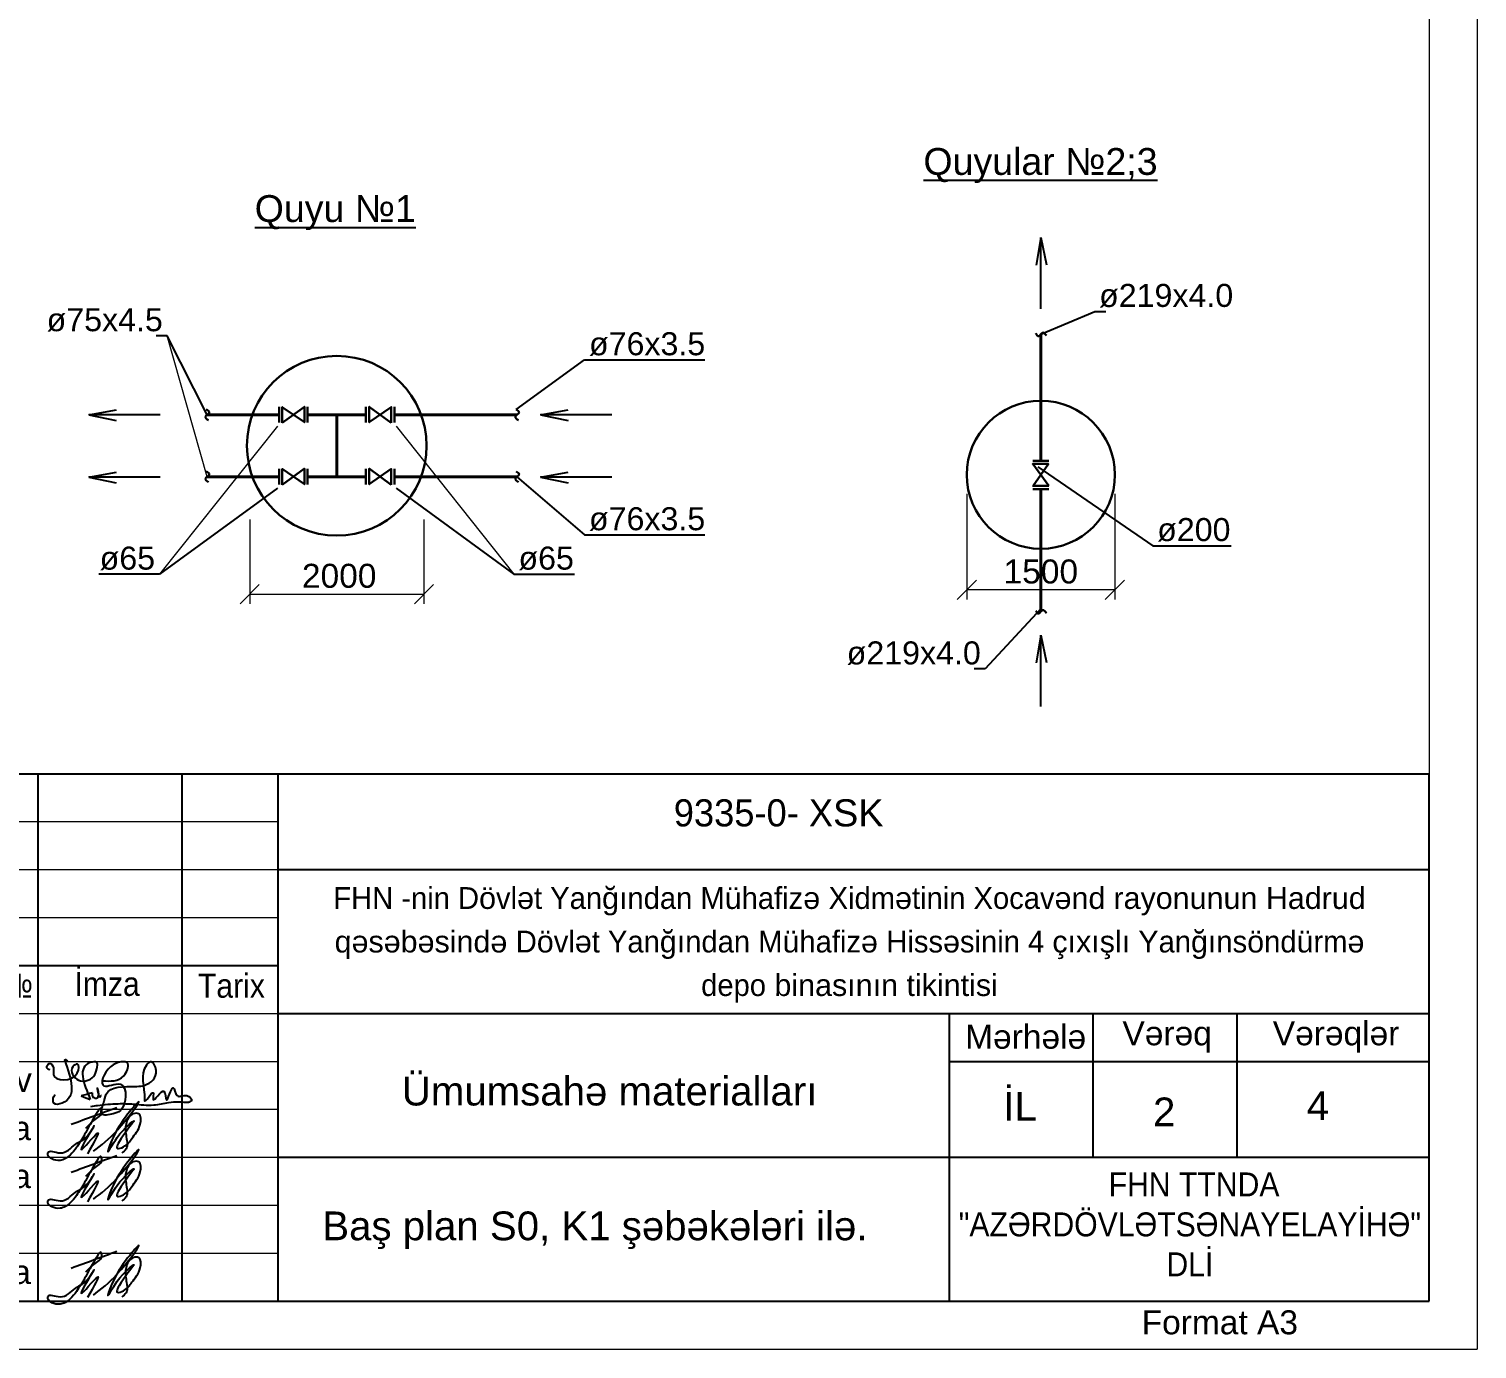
# Model space of a CAD drawing. Header units: feet. Extents: x 3381 to 684025, y 675186 to 4375940.
# Drawn here: x 682292.5 to 682443.4, y 4375562.7 to 4375700.4 of the extents above; entities that cross this region are included whole.
import ezdxf
from ezdxf import colors
from ezdxf.entities.mleader import LeaderData, LeaderLine
from ezdxf.math import Vec2, Vec3

# ---------------------------------------------------------------- set-up
doc = ezdxf.new("R2010")
doc.units = ezdxf.units.FT
doc.header["$MEASUREMENT"] = 0
doc.header["$PDMODE"] = 34
doc.header["$PDSIZE"] = 0.01
doc.linetypes.add('DUZ', pattern=[0])
doc.layers.get('0').update_dxf_attribs({"linetype": 'CONTINUOUS'})
doc.layers.get('Defpoints').update_dxf_attribs({"linetype": 'CONTINUOUS'})
for name, color, linetype, lineweight in [('-S0', 5, 'CONTINUOUS', 60), ('0_Ном._пера__21_Ном._пера__7', 7, 'CONTINUOUS', 60), ('Künc ştampının yazısı', 7, 'CONTINUOUS', 13), ('rabit xt', 7, 'CONTINUOUS', 13), ('Su S1', 5, 'CONTINUOUS', 60), ('перегородка_Ном._пера__1_Ном._пера__7', 7, 'CONTINUOUS', 60)]:
    doc.layers.add(name, color=color, linetype=linetype, lineweight=lineweight)
doc.styles.add('Arial', font='arial.ttf')
doc.styles.add('Arial-300', font='arial.ttf', dxfattribs={"height": 300})
doc.styles.add('ARİAL', font='arial.ttf')
doc.styles.get("Standard").update_dxf_attribs({"font": 'arial.ttf', "height": 2})
doc.styles.add('Times New  Roman', font='times.ttf')
doc.styles.add('Times New Roman', font='times.ttf', dxfattribs={"height": 300})
doc.styles.add('СГЕНЕРИР_СТИЛЬ_1', font='a3ar(la).ttf')
doc.dimstyles.new('2', dxfattribs={"dimtxt": 2.5, "dimasz": 2, "dimexe": 1, "dimexo": 10, "dimtad": 1, "dimlfac": 100, "dimdsep": 46, "dimtxsty": 'Standard', "dimblk": 'OBLIQUE', "dimcen": 2, "dimclrd": 256, "dimclre": 256, "dimaunit": 1, "dimadec": 0, "dimazin": 0, "dimtfac": 1, "dimtmove": 0, "dimatfit": 3, "dimldrblk": 'OBLIQUE', "dimfxl": 1.25, "dimlwd": 0, "dimlwe": 0, "dimarcsym": 0})

# ---------------------------------------------------------------- blocks, each defined once
blk = doc.blocks.new('_None')
blk = doc.blocks.new('_Oblique')
at = {"color": 0, "linetype": 'ByBlock', "lineweight": -2}
blk.add_line((-0.5, -0.5), (0.5, 0.5), dxfattribs=at)
blk = doc.blocks.new('*D85')
at = {"lineweight": 0, "ltscale": 0.4, "transparency": 16777216}
for p, q in [((682315.48, 4375649.23), (682315.48, 4375640.45)), ((682333.64, 4375649.24), (682333.65, 4375640.45)), ((682315.48, 4375641.45), (682333.65, 4375641.45))]:
    blk.add_line(p, q, dxfattribs=at)
at = {"layer": 'Defpoints', "color": 0, "lineweight": 18, "ltscale": 0.4, "transparency": 16777216}
for p in [(682315.47, 4375659.23), (682333.64, 4375659.24), (682333.65, 4375641.45)]:
    blk.add_point(p, dxfattribs=at)
at = {"lineweight": 0, "ltscale": 0.4, "transparency": 16777216, "xscale": 2, "yscale": 2, "zscale": 2}
for p, rotation in [((682315.48, 4375641.45), 180.0218312458478), ((682333.65, 4375641.45), 0.021831245847831)]:
    blk.add_blockref('_Oblique', p, dxfattribs=dict(at, rotation=rotation))
at = {"color": 0, "lineweight": 25, "ltscale": 0.4, "transparency": 16777216, "insert": (682324.81, 4375643.35), "char_height": 2.5, "attachment_point": 5, "rotation": 0.0218, "style": 'ARİAL'}
blk.add_mtext('{\\fArial|b0|i0|c238|p34;20}00', dxfattribs=at)
blk = doc.blocks.new('*D86')
at = {"lineweight": 0, "ltscale": 0.4, "transparency": 16777216}
for p, q in [((682390.23, 4375651.9), (682390.23, 4375640.9)), ((682405.67, 4375651.9), (682405.67, 4375640.9)), ((682405.67, 4375641.9), (682390.23, 4375641.9))]:
    blk.add_line(p, q, dxfattribs=at)
at = {"layer": 'Defpoints', "color": 0, "lineweight": 18, "ltscale": 0.4, "transparency": 16777216}
for p in [(682390.23, 4375661.9), (682405.67, 4375661.9), (682390.23, 4375641.9)]:
    blk.add_point(p, dxfattribs=at)
at = {"lineweight": 0, "ltscale": 0.4, "transparency": 16777216, "xscale": 2, "yscale": 2, "zscale": 2, "rotation": 180}
blk.add_blockref('_Oblique', (682390.23, 4375641.9), dxfattribs=at)
at = {"lineweight": 0, "ltscale": 0.4, "transparency": 16777216, "xscale": 2, "yscale": 2, "zscale": 2}
blk.add_blockref('_Oblique', (682405.67, 4375641.9), dxfattribs=at)
at = {"color": 0, "lineweight": 25, "ltscale": 0.4, "transparency": 16777216, "insert": (682397.95, 4375643.8), "char_height": 2.5, "attachment_point": 5, "style": 'ARİAL'}
blk.add_mtext('1500', dxfattribs=at)
blk = doc.blocks.new('F. G.')
for points, knots in [([(678117, 149875), (678101, 149881), (678068, 149894), (678110, 149968), (678168, 149890), (678111, 149758), (678415, 149738), (678425, 149962), (678305, 149885), (678405, 149720), (678572, 149778), (678603, 149871), (678622, 149968), (678384, 149933), (678466, 149735), (678536, 149566)], [0, 0, 0, 0, 42.223389, 90.051656, 154.549451, 226.6152, 476.644161, 571.28472, 627.013932, 778.672239, 938.454199, 1025.570794, 1091.558705, 1160.21584, 1544.16015, 1544.16015, 1544.16015, 1544.16015]), ([(678270, 149972), (678336, 149780), (678414, 149552), (678142, 149501), (678145, 149587), (678167, 149609), (678173, 149615)], [0, 0, 0, 0, 446.334972, 532.702513, 603.278674, 627.196902, 627.196902, 627.196902, 627.196902]), ([(678270, 149972), (678269, 149975), (678267, 149986), (678290, 149979), (678294, 149969), (678296, 149964)], [0, 0, 0, 0, 8.821018, 27.345406, 42.243095, 42.243095, 42.243095, 42.243095]), ([(678664, 149761), (678746, 149756), (678876, 149747), (678975, 149989), (678703, 149943), (678605, 149631), (678938, 149818), (678911, 149456), (678769, 149412), (678615, 149384), (678680, 149525), (678701, 149705), (678882, 149703), (679021, 149702)], [0, 0, 0, 0, 227.188385, 358.071473, 539.665587, 751.927894, 924.503113, 1199.403857, 1282.39891, 1403.270956, 1513.824778, 1614.597802, 1944.904586, 1944.904586, 1944.904586, 1944.904586]), ([(679021, 149702), (679048, 149704), (679140, 149711), (679266, 149820), (679179, 149989), (679034, 149833), (679110, 149701), (679096, 149506), (679219, 149719), (679163, 149474), (679324, 149754), (679319, 149457), (679400, 149778), (679430, 149558), (679529, 149636), (679613, 149557), (679572, 149540), (679556, 149533)], [0, 0, 0, 0, 82.934409, 278.458212, 386.336719, 441.130098, 797.922894, 815.295031, 939.358029, 1010.425899, 1153.318323, 1248.777542, 1391.619055, 1482.772305, 1582.360738, 1652.010665, 1693.923868, 1693.923868, 1693.923868, 1693.923868]), ([(678557, 149636), (678555, 149623), (678549, 149595), (678590, 149573), (678644, 149600), (678594, 149740), (678613, 149627), (678634, 149589), (678649, 149601), (678648, 149609), (678647, 149612)], [0, 0, 0, 0, 37.910096, 78.738154, 107.34926, 199.254906, 281.250122, 295.344415, 310.564895, 319.310936, 319.310936, 319.310936, 319.310936]), ([(679563, 149533), (679492, 149537), (679369, 149543), (679180, 149491), (679004, 149517), (678808, 149521), (678658, 149508), (678563, 149493), (678539, 149489)], [0, 0, 0, 0, 211.533539, 367.015626, 577.795063, 738.782103, 953.656981, 1027.737747, 1027.737747, 1027.737747, 1027.737747])]:
    blk.add_open_spline(points, degree=3, knots=knots)
for points in [[(678557, 149636), (678518, 149625), (678479, 149613), (678440, 149602)], [(678440, 149602), (678472, 149590), (678504, 149578), (678535, 149566)]]:
    blk.add_open_spline(points, degree=3)
blk = doc.blocks.new('QT')
for points, knots in [([(-585737, 108509), (-585715, 108533), (-585678, 108574), (-585613, 108617), (-585563, 108657), (-585582, 108732), (-585630, 108659), (-585675, 108585), (-585747, 108445), (-585823, 108321), (-585900, 108220), (-585995, 108161), (-586085, 108179), (-586136, 108215), (-586136, 108292), (-585964, 108206), (-585868, 108348), (-585735, 108386), (-585571, 108666), (-585926, 108093), (-585520, 108593), (-585655, 108359), (-585723, 108241)], [0, 0, 0, 0, 95.105414, 165.226399, 237.940081, 275.386653, 317.829734, 413.155248, 594.756942, 755.78629, 857.135005, 977.628911, 1063.634804, 1123.390002, 1143.497316, 1270.295177, 1449.220916, 1585.489424, 1732.301661, 2011.136996, 2249.585855, 2488.440566, 2488.440566, 2488.440566, 2488.440566]), ([(-585659, 108268), (-585580, 108329), (-585415, 108456), (-585042, 108959), (-585416, 108550), (-585541, 108187), (-585407, 108452), (-585153, 108667), (-585344, 108455), (-585445, 108276), (-585314, 108319), (-585252, 108416), (-585166, 108511), (-585157, 108669), (-585278, 108662), (-585330, 108554), (-585324, 108430), (-585290, 108306), (-585347, 108261), (-585364, 108247)], [0, 0, 0, 0, 338.07146, 701.928548, 1160.253845, 1316.39979, 1493.912841, 1738.545853, 1967.361308, 2076.382892, 2141.637406, 2265.742403, 2439.595438, 2546.512588, 2605.883314, 2735.471139, 2851.575865, 2995.445732, 3058.832965, 3058.832965, 3058.832965, 3058.832965])]:
    blk.add_open_spline(points, degree=3, knots=knots)
blk.add_open_spline([(-585890, 108550), (-585731, 108608), (-585573, 108667), (-585414, 108725)], degree=3)
blk = doc.blocks.new('9183-5')
at = {"lineweight": 25}
for p, q in [((-726777, 26837), (-708277, 26837)), ((-722777, 21338), (-722777, 26838)), ((-721277, 26838), (-721277, 21338)), ((-720277, 26838), (-720277, 21338)), ((-726777, 24837), (-720277, 24837)), ((-713277, 21337), (-713277, 24337)), ((-726777, 21337), (-708277, 21337))]:
    blk.add_line(p, q, dxfattribs=at)
at = {"color": 0, "lineweight": 25}
for p, q in [((-708277, 21337), (-708277, 26837)), ((-720277, 25837), (-708277, 25837)), ((-720277, 24337), (-708277, 24337)), ((-711777, 22837), (-711777, 24337)), ((-710277, 22837), (-710277, 24337)), ((-713277, 23837), (-708277, 23837)), ((-720277, 22837), (-708277, 22837))]:
    blk.add_line(p, q, dxfattribs=at)
at = {"lineweight": 15}
for p, q in [((-726777, 26337), (-720277, 26337)), ((-726777, 25837), (-720277, 25837)), ((-726777, 25337), (-720277, 25337)), ((-726777, 24337), (-720277, 24337)), ((-726777, 23837), (-720277, 23837)), ((-726777, 23337), (-720277, 23337)), ((-726777, 22837), (-720277, 22837)), ((-726777, 22337), (-720277, 22337)), ((-726777, 21837), (-720277, 21837))]:
    blk.add_line(p, q, dxfattribs=at)
at = {"color": 2}
blk.add_blockref('F. G.', (-1400768, -126126), dxfattribs=at)
at = {"color": 3}
for p in [(-136540, -85368), (-136540, -85868), (-136540, -86868)]:
    blk.add_blockref('QT', p, dxfattribs=at)
at = {"insert": (-716819, 23525), "char_height": 300, "width": 5135.22, "attachment_point": 5, "style": 'Arial'}
blk.add_mtext('{\\fArial|b0|i0|c238|p34;Ümumsahə materialları}', dxfattribs=at)
at = {"ltscale": 2, "insert": (-710516, 21114), "char_height": 300, "width": 7041.35, "attachment_point": 5, "style": 'Arial-300'}
blk.add_mtext(' {\\fArial|b0|i0|c238|p34;\\H0.83333x;Format A3}', dxfattribs=at)
at = {"layer": '0_Ном._пера__21_Ном._пера__7', "linetype": 'Continuous', "lineweight": 25, "insert": (-714318, 25052), "char_height": 227.25, "width": 11211.1, "attachment_point": 5, "line_spacing_factor": 1.19865, "style": 'СГЕНЕРИР_СТИЛЬ_1'}
blk.add_mtext('FHN -nin D{\\fArial|b0|i0|c204|p34;ö}vl{\\fArial|b0|i0|c204|p34;ə}t Yan{\\fArial|b0|i0|c0|p34;ğı}ndan M{\\fArial|b0|i0|c204|p34;ü}hafiz{\\fArial|b0|i0|c204|p34;ə }Xidm{\\fArial|b0|i0|c204|p34;ə}tinin Xocav{\\fArial|b0|i0|c238|p38;ənd} {\\fArial|b0|i0|c238|p38;rayonunun Hadrud qəsəbəsində }D{\\fArial|b0|i0|c204|p38;ö}vl{\\fArial|b0|i0|c204|p38;ə}t Yan{\\fArial|b0|i0|c0|p38;ğı}ndan M{\\fArial|b0|i0|c204|p38;ü}hafiz{\\fArial|b0|i0|c204|p38;ə }Hiss{\\fArial|b0|i0|c204|p38;ə}sinin 4 {\\fArial|b0|i0|c238|p38;çıxışlı} {\\fArial|b0|i0|c238|p38;Y}an{\\fArial|b0|i0|c0|p38;ğı}ns{\\fArial|b0|i0|c204|p38;ö}nd{\\fArial|b0|i0|c204|p38;ü}rm{\\fArial|b0|i0|c204|p38;ə }depo{\\fArial|b0|i0|c238|p38; binasının tikintisi}', dxfattribs=at)
at = {"layer": 'Künc ştampının yazısı', "color": 7, "char_height": 250, "attachment_point": 5, "style": 'Times New  Roman'}
for s, width, insert in [('\\pxt0.44093;{\\fArial|b0|i0|c0|p34;\\W0.9;İmza}', 250, (-722057, 24643)), ('{\\fArial|b0|i0|c0|p34;\\W0.9;Tarix }', 1800, (-720761, 24624)), ('{\\fArial|b0|i0|c238|p34;\\W0.8;Sən.\\fArial|b0|i0|c204|p34;№}', 1800, (-723269, 24624))]:
    blk.add_mtext_dynamic_manual_height_columns(s, width=width, gutter_width=1, heights=[0], dxfattribs=dict(at, insert=insert))
at = {"layer": 'Künc ştampının yazısı', "color": 7, "lineweight": 25, "attachment_point": 5}
for s, insert, char_height, style in [('{\\fArial|b0|i0|c238|p34;Mərhələ}', (-712482, 24092), 250, 'Times New  Roman'), ('{\\fArial|b0|i0|c238|p34;Vərəq}', (-711007, 24092), 250, 'Times New  Roman'), ('{\\fArial|b0|i0|c238|p34;İL}', (-712540, 23369), 300, 'Times New  Roman'), ('{\\fArial|b0|i0|c238|p34;4}', (-709436, 23374), 300, 'Times New Roman'), ('{\\fArial|b0|i0|c238|p34;\\W0.9;\\C256; FHN TTNDA\\P"AZ\\fArial|b0|i0|c0|p34;Ə\\fArial|b0|i0|c238|p34;RDÖVL\\fArial|b0|i0|c0|p34;Ə\\fArial|b0|i0|c238|p34;TS\\fArial|b0|i0|c0|p34;Ə\\fArial|b0|i0|c238|p34;NAYE\\fArial|b0|i0|c204|p34;L\\fArial|b0|i0|c238|p34;AYİH\\fArial|b0|i0|c0|p34;Ə\\fArial|b0|i0|c238|p34;" \\fArial|b0|i0|c204|p34;\\P\\fArial|b0|i0|c238|p34;DLİ}', (-710770, 22137), 250, 'Times New  Roman')]:
    blk.add_mtext(s, dxfattribs=dict(at, insert=insert, char_height=char_height, style=style))
at = {"layer": 'Künc ştampının yazısı', "color": 7, "lineweight": 25, "insert": (-709246, 24092), "char_height": 250, "width": 3544.72, "attachment_point": 5, "style": 'Times New  Roman'}
blk.add_mtext('{\\fArial|b0|i0|c238|p34;Vərəqlər}', dxfattribs=at)
at = {"layer": 'Künc ştampının yazısı', "color": 7, "attachment_point": 5, "style": 'Times New  Roman'}
for s, insert, char_height in [('{\\fArial|b0|i0|c238|p34;\\W0.9;  \\H0.87845x; \\H0.83333x;\\W1;Feyzullayev\\fArial|b0|i0|c204|p34; \\H1.3661x;\\W0.9; \\fArial|b0|i0|c238|p34;       }', (-723935, 23606), 341.512), ('{\\fArial|b0|i0|c238|p34;\\W0.9;  \\H0.87845x; \\H0.83333x;\\W1;Qəmbərova\\H1.3661x;\\W0.9;       }', (-723935, 23106), 341.51), ('{\\fArial|b0|i0|c238|p34;\\W0.9;  \\H0.87845x; \\H0.83333x;\\W1;Qəmbərova\\H1.3661x;\\W0.9;       }', (-723935, 21606), 341.51)]:
    blk.add_mtext(s, dxfattribs=dict(at, insert=insert, char_height=char_height))
at = {"layer": 'Künc ştampının yazısı', "insert": (-723935, 22606), "char_height": 341.51, "attachment_point": 5, "style": 'Times New  Roman'}
blk.add_mtext('{\\fArial|b0|i0|c238|p34;\\W0.9;  \\H0.87845x; \\H0.83333x;\\W1;Qəmbərova\\H1.3661x;\\W0.9;       }', dxfattribs=at)
at = {"layer": 'перегородка_Ном._пера__1_Ном._пера__7', "color": 7, "linetype": 'Continuous', "insert": (-716255, 26570), "char_height": 282.74, "attachment_point": 1, "style": 'СГЕНЕРИР_СТИЛЬ_1'}
blk.add_mtext(' 9335-0- X{\\fArial|b0|i0|c238|p38;SK}', dxfattribs=at)

msp = doc.modelspace()

# ---------------------------------------------------------------- linework, layer by layer
at = {"layer": '-S0', "color": 7, "lineweight": 25}
for p, q in [((682397.95046, 4375671.21794), (682397.95046, 4375678.6484)), ((682306.15228, 4375660.16112), (682298.72183, 4375660.16112)), ((682353.23694, 4375660.16112), (682345.80649, 4375660.16112)), ((682306.15228, 4375653.66738), (682298.72183, 4375653.66738)), ((682353.23694, 4375653.6692), (682345.80649, 4375653.6692)), ((682397.95046, 4375629.73571), (682397.95046, 4375637.16617))]:
    msp.add_line(p, q, dxfattribs=at)
at = {"layer": '-S0', "color": 7, "lineweight": 40}
for p, q in [((682397.95046, 4375668.5586), (682397.95046, 4375655.37297)), ((682311.04577, 4375660.16112), (682318.55727, 4375660.16112)), ((682321.52032, 4375660.16112), (682327.59969, 4375660.16112)), ((682324.55702, 4375660.16112), (682324.55702, 4375653.70192)), ((682343.34249, 4375660.16112), (682330.56275, 4375660.16112)), ((682311.04577, 4375653.70192), (682318.5513, 4375653.70192)), ((682321.51436, 4375653.70192), (682327.59969, 4375653.70192)), ((682343.34249, 4375653.70192), (682330.56275, 4375653.70192)), ((682397.95046, 4375639.63016), (682397.95046, 4375652.40991))]:
    msp.add_line(p, q, dxfattribs=at)
at = {"layer": '-S0', "color": 7, "lineweight": 30}
for p, q in [((682318.55725, 4375659.33804), (682318.55729, 4375660.9842)), ((682321.52034, 4375659.33804), (682321.5203, 4375660.9842)), ((682327.59967, 4375659.33804), (682327.59971, 4375660.9842)), ((682330.56277, 4375659.33804), (682330.56273, 4375660.9842)), ((682398.77355, 4375655.37299), (682397.12738, 4375655.37294)), ((682318.55128, 4375652.87884), (682318.55132, 4375654.52501)), ((682321.51438, 4375652.87884), (682321.51434, 4375654.52501)), ((682327.59967, 4375652.87884), (682327.59971, 4375654.52501)), ((682330.56277, 4375652.87884), (682330.56273, 4375654.52501)), ((682398.77355, 4375652.40989), (682397.12738, 4375652.40993))]:
    msp.add_line(p, q, dxfattribs=at)
at = {"layer": '-S0', "color": 7, "linetype": 'DUZ', "lineweight": 15}
for p, q in [((682318.37988, 4375658.9575), (682306.08495, 4375643.53152)), ((682330.73416, 4375658.9575), (682343.0291, 4375643.53152))]:
    msp.add_line(p, q, dxfattribs=at)
at = {"layer": '-S0', "color": 7, "lineweight": 30}
for points in [[(682318.87971, 4375659.31858), (682321.18438, 4375661.00365), (682321.18434, 4375659.37666), (682318.87975, 4375660.96475), (682318.87971, 4375659.31858)], [(682330.24031, 4375659.31858), (682327.93563, 4375661.00365), (682327.93567, 4375659.37666), (682330.24027, 4375660.96475), (682330.24031, 4375659.31858)], [(682318.87374, 4375652.85939), (682321.17841, 4375654.54446), (682321.17838, 4375652.91747), (682318.87378, 4375654.50555), (682318.87374, 4375652.85939)], [(682330.24031, 4375652.85939), (682327.93563, 4375654.54446), (682327.93567, 4375652.91747), (682330.24027, 4375654.50555), (682330.24031, 4375652.85939)], [(682398.793, 4375652.73235), (682397.10793, 4375655.03702), (682398.73492, 4375655.03699), (682397.14683, 4375652.73239), (682398.793, 4375652.73235)]]:
    msp.add_lwpolyline(points, dxfattribs=at)
at = {"lineweight": 15, "ltscale": 0.4}
msp.add_line((682311.04577, 4375653.70192), (682306.89211, 4375668.39108), dxfattribs=at)
at = {"lineweight": 30}
for centre, radius in [((682324.55702, 4375656.93152), 9.36937), ((682397.95046, 4375653.90456), 7.71878)]:
    msp.add_circle(centre, radius, dxfattribs=at)
for points, knots in [([(682397.41783, 4375668.65481), (682397.5104, 4375668.49318), (682397.73118, 4375668.10768), (682398.12342, 4375668.96753), (682398.40026, 4375668.58603), (682398.5263, 4375668.41235)], [0, 0, 0, 0, 0.425274583, 1.014290873, 1.506570154, 1.506570154, 1.506570154, 1.506570154]), ([(682310.94956, 4375660.69376), (682311.11119, 4375660.60119), (682311.49668, 4375660.38041), (682310.63684, 4375659.98816), (682311.01833, 4375659.71132), (682311.19201, 4375659.58528)], [0, 0, 0, 0, 0.425274583, 1.014290874, 1.506570156, 1.506570156, 1.506570156, 1.506570156]), ([(682343.24628, 4375660.69376), (682343.40791, 4375660.60119), (682343.79341, 4375660.38041), (682342.93356, 4375659.98816), (682343.31506, 4375659.71132), (682343.48874, 4375659.58528)], [0, 0, 0, 0, 0.425274588, 1.01429088, 1.506570162, 1.506570162, 1.506570162, 1.506570162]), ([(682310.94956, 4375654.23456), (682311.11119, 4375654.14199), (682311.49668, 4375653.92121), (682310.63684, 4375653.52897), (682311.01833, 4375653.25212), (682311.19201, 4375653.12609)], [0, 0, 0, 0, 0.425274584, 1.014290873, 1.506570156, 1.506570156, 1.506570156, 1.506570156]), ([(682343.24628, 4375654.23456), (682343.40791, 4375654.14199), (682343.79341, 4375653.92121), (682342.93356, 4375653.52897), (682343.31506, 4375653.25212), (682343.48874, 4375653.12609)], [0, 0, 0, 0, 0.425274588, 1.01429088, 1.506570162, 1.506570162, 1.506570162, 1.506570162]), ([(682397.41783, 4375639.72637), (682397.5104, 4375639.56474), (682397.73118, 4375639.17925), (682398.12342, 4375640.03909), (682398.40026, 4375639.6576), (682398.5263, 4375639.48392)], [0, 0, 0, 0, 0.425274588, 1.01429088, 1.506570162, 1.506570162, 1.506570162, 1.506570162])]:
    msp.add_open_spline(points, degree=3, knots=knots, dxfattribs=at)
at = {"layer": 'rabit xt', "color": 7, "lineweight": 20, "ltscale": 0.3, "elevation": 716.5}
for points in [[(682023.42096, 4375859.72956), (682443.42096, 4375859.72956), (682443.42096, 4375562.72956)], [(682023.42096, 4375859.72956), (682023.42096, 4375562.72956), (682443.42096, 4375562.72956)]]:
    msp.add_lwpolyline(points, dxfattribs=at)
msp.add_lwpolyline([(682043.42096, 4375854.72956), (682438.42096, 4375854.72956), (682438.42096, 4375567.72956), (682043.42096, 4375567.72956)], close=True, dxfattribs=at)
at = {"layer": 'Su S1', "color": 7, "linetype": 'DUZ', "lineweight": 25, "ltscale": 0.4}
for p, q in [((682397.95046, 4375678.64841), (682397.45088, 4375675.77477)), ((682397.95046, 4375678.64841), (682398.54675, 4375675.79327)), ((682298.72182, 4375660.16112), (682301.59546, 4375660.6607)), ((682298.72182, 4375660.16112), (682301.57696, 4375659.56483)), ((682345.80648, 4375660.16112), (682348.68012, 4375660.6607)), ((682345.80648, 4375660.16112), (682348.66162, 4375659.56483)), ((682298.72182, 4375653.66739), (682301.59546, 4375654.16696)), ((682345.80648, 4375653.6692), (682348.68012, 4375654.16878)), ((682298.72182, 4375653.66739), (682301.57696, 4375653.0711)), ((682345.80648, 4375653.6692), (682348.66162, 4375653.07291)), ((682397.95046, 4375637.16618), (682397.45088, 4375634.29253)), ((682397.95046, 4375637.16618), (682398.54675, 4375634.31103))]:
    msp.add_line(p, q, dxfattribs=at)

# ---------------------------------------------------------------- block references
at = {"color": 7, "xscale": 0.01, "yscale": 0.01, "zscale": 0.01}
msp.add_blockref('9183-5', (689521.18629, 4375354.36028, 716.5), dxfattribs=at)

# ---------------------------------------------------------------- texts
at = {"attachment_point": 5}
for s, insert, char_height, width, style in [('\\pxql;{\\fArial|b0|i0|c238|p34;\\LQuyular \\fArial|b0|i0|c204|p34;№\\fArial|b0|i0|c238|p34;2;3}', (682417.24764, 4375686.15403), 2.8, 63.0779867, 'Arial'), ('\\pxql;{\\fArial|b0|i0|c238|p34;\\LQuyu \\fArial|b0|i0|c204|p34;№\\fArial|b0|i0|c238|p34;1}', (682347.54035, 4375681.24166), 2.8, 63.0779867, 'Arial'), ('\\A1;{\\fArial|b0|i0|c238|p34;2}', (682410.81058, 4375587.46366, 716.5), 2.9925, 86.6186318, 'ARİAL'), ('Ba{\\fArial|b0|i0|c238|p34;ş plan S0, K1 şəbəkələri ilə.}', (682351.46609, 4375575.11234), 3, 69.8885226, 'Arial')]:
    msp.add_mtext(s, dxfattribs=dict(at, insert=insert, char_height=char_height, width=width, style=style))

# ---------------------------------------------------------------- dimensions: what is measured, and where the dimension line sits
at = {"lineweight": 25, "ltscale": 0.4}
for base, p1, p2, angle, text, picture, middle in [((682390.23169, 4375641.89517), (682405.66924, 4375661.90456), (682390.23169, 4375661.90456), 180, '1500', '*D86', (682397.95046, 4375641.89517)), ((682333.64546, 4375641.45231), (682315.47361, 4375659.22865), (682333.63868, 4375659.23558), 0.0218312, '{\\fArial|b0|i0|c238|p34;20}00', '*D85', (682324.81572, 4375641.44895))]:
    dim = msp.add_linear_dim(base=base, p1=p1, p2=p2, angle=angle, text=text, dimstyle='2', override={"dimtxsty": 'ARİAL'}, dxfattribs=at)
    dim.commit()
    dim.dimension.update_dxf_attribs({"geometry": picture, "text_midpoint": middle, "dimtype": 161})

# ---------------------------------------------------------------- leaders
ml = msp.add_multileader_mtext('Standard', dxfattribs=at)
ml.set_content('{\\fArial|b0|i0|c162|p34;ø\\fArial|b0|i0|c238|p34;219x4.0}', color=256, style='Arial-300')
ml.set_leader_properties(color=256, linetype='BYLAYER', lineweight=-1)
ml.set_arrow_properties(name='NONE')
ml.build(insert=Vec2(0, 0))
ml.multileader.update_dxf_attribs({"has_dogleg": 0, "text_left_attachment_type": 6, "text_right_attachment_type": 6, "text_top_attachment_type": 10, "text_bottom_attachment_type": 10, "arrow_head_size": 0.064})
ctx = ml.context
ctx.base_point, ctx.char_height, ctx.arrow_head_size, ctx.landing_gap_size, ctx.plane_origin, ctx.plane_x_axis, ctx.plane_y_axis = Vec3(682403.57063, 4375670.92395), 2.4, 0.064, 0.64, Vec3(682298.19356, 4375637.00759), Vec3(0.999999963, 0.00027042), Vec3(-0.00027042, 0.999999963)
ctx.left_attachment, ctx.right_attachment, ctx.top_attachment, ctx.bottom_attachment, ctx.text_align_type = 6, 6, 10, 10, 1
notes = []
notes.append((ctx, [(0, (1, 1, 0), (682390.77064, 4375670.92049), (0.999999963, 0.00027042), 12.8, [(0, [(682397.95046, 4375668.5586)], 0, [])])]))
ctx.mtext.insert, ctx.mtext.text_direction, ctx.mtext.rotation, ctx.mtext.width, ctx.mtext.alignment, ctx.mtext.flow_direction = Vec3(682411.01368, 4375673.80596), Vec3(0.999999963, 0.00027042), 0.00027042, 0.4990185, 2, 5
at = {"lineweight": 15, "ltscale": 0.4}
ml = msp.add_multileader_mtext('Standard', dxfattribs=at)
ml.set_content('{\\fArial|b0|i0|c162|p34;ø\\fArial|b0|i0|c238|p34;75x4.5}', color=256, style='Arial-300')
ml.set_leader_properties(color=256, linetype='BYLAYER', lineweight=-1)
ml.set_arrow_properties(name='NONE')
ml.build(insert=Vec2(0, 0))
ml.multileader.update_dxf_attribs({"has_dogleg": 0, "text_left_attachment_type": 6, "text_right_attachment_type": 6, "text_top_attachment_type": 10, "text_bottom_attachment_type": 10, "arrow_head_size": 0.064})
ctx = ml.context
ctx.base_point, ctx.char_height, ctx.arrow_head_size, ctx.landing_gap_size, ctx.plane_origin, ctx.plane_x_axis, ctx.plane_y_axis = Vec3(682293.84294, 4375668.39461), 2.4, 0.064, 0.64, Vec3(682412.26919, 4375634.47472), Vec3(0.999999963, -0.00027042), Vec3(0.00027042, 0.999999963)
ctx.left_attachment, ctx.right_attachment, ctx.top_attachment, ctx.bottom_attachment, ctx.text_align_type = 6, 6, 10, 10, 1
notes.append((ctx, [(0, (1, 1, 0), (682319.69211, 4375668.38762), (-0.999999963, 0.00027042), 12.8, [(0, [(682311.04577, 4375660.16112)], 0, [])])]))
ctx.mtext.insert, ctx.mtext.text_direction, ctx.mtext.rotation, ctx.mtext.width, ctx.mtext.alignment, ctx.mtext.flow_direction = Vec3(682300.36831, 4375671.27284), Vec3(0.999999963, -0.00027042), 6.282914887, 0.4990185, 2, 5
ml = msp.add_multileader_mtext('Standard', dxfattribs=at)
ml.set_content('ø{\\fArial|b0|i0|c238|p34;76x3.5}', color=256, style='Arial-300')
ml.set_leader_properties(color=256, linetype='BYLAYER', lineweight=-1)
ml.set_arrow_properties(name='NONE')
ml.build(insert=Vec2(0, 0))
ml.multileader.update_dxf_attribs({"has_dogleg": 0, "text_left_attachment_type": 6, "text_right_attachment_type": 6, "text_top_attachment_type": 10, "text_bottom_attachment_type": 10, "arrow_head_size": 0.064})
ctx = ml.context
ctx.base_point, ctx.char_height, ctx.arrow_head_size, ctx.landing_gap_size, ctx.plane_origin = Vec3(682350.38243, 4375665.88696), 2.4, 0.064, 0.64, Vec3(682248.14922, 4375640.13195)
ctx.left_attachment, ctx.right_attachment, ctx.top_attachment, ctx.bottom_attachment, ctx.text_align_type = 6, 6, 10, 10, 1
notes.append((ctx, [(0, (1, 1, 0), (682337.58243, 4375665.88696), (1, 0), 12.8, [(0, [(682343.24628, 4375660.69376)], 0, [])])]))
ctx.mtext.insert, ctx.mtext.alignment, ctx.mtext.flow_direction = Vec3(682356.90702, 4375668.76696), 2, 5
at = {"lineweight": 25, "ltscale": 0.4}
ml = msp.add_multileader_mtext('Standard', dxfattribs=at)
ml.set_content('ø{\\fArial|b0|i0|c238|p34;200}', color=256, style='Arial-300')
ml.set_leader_properties(color=256, linetype='BYLAYER', lineweight=-1)
ml.set_arrow_properties(name='NONE')
ml.build(insert=Vec2(0, 0))
ml.multileader.update_dxf_attribs({"has_dogleg": 0, "text_left_attachment_type": 6, "text_right_attachment_type": 6, "text_top_attachment_type": 10, "text_bottom_attachment_type": 10, "arrow_head_size": 0.064})
ctx = ml.context
ctx.base_point, ctx.char_height, ctx.arrow_head_size, ctx.landing_gap_size, ctx.plane_origin = Vec3(682409.62355, 4375646.50858), 2.4, 0.064, 0.64, Vec3(682512.49677, 4375620.75357)
ctx.left_attachment, ctx.right_attachment, ctx.top_attachment, ctx.bottom_attachment, ctx.text_align_type = 6, 6, 10, 10, 1
notes.append((ctx, [(1, (1, 1, 0), (682403.22355, 4375646.50858), (1, 0), 6.4, [(0, [(682397.64407, 4375654.72894)], 0, [])])]))
ctx.mtext.insert, ctx.mtext.alignment, ctx.mtext.flow_direction = Vec3(682413.89875, 4375649.38858), 2, 5
at = {"lineweight": 15, "ltscale": 0.4}
ml = msp.add_multileader_mtext('Standard', dxfattribs=at)
ml.set_content('ø{\\fArial|b0|i0|c238|p34;65}', color=256, style='Arial-300')
ml.set_leader_properties(color=256, linetype='BYLAYER', lineweight=-1)
ml.set_arrow_properties(name='NONE')
ml.build(insert=Vec2(0, 0))
ml.multileader.update_dxf_attribs({"has_dogleg": 0, "text_left_attachment_type": 6, "text_right_attachment_type": 6, "text_top_attachment_type": 10, "text_bottom_attachment_type": 10, "arrow_head_size": 0.064})
ctx = ml.context
ctx.base_point, ctx.char_height, ctx.arrow_head_size, ctx.landing_gap_size, ctx.plane_origin = Vec3(682299.37303, 4375643.53152), 2.4, 0.064, 0.64, Vec3(682203.21173, 4375617.77651)
ctx.left_attachment, ctx.right_attachment, ctx.top_attachment, ctx.bottom_attachment, ctx.text_align_type = 6, 6, 10, 10, 1
notes.append((ctx, [(1, (1, 1, 0), (682312.48495, 4375643.53152), (-1, 0), 6.4, [(0, [(682318.37988, 4375652.4983)], 0, [])])]))
ctx.mtext.insert, ctx.mtext.alignment, ctx.mtext.flow_direction = Vec3(682302.72899, 4375646.41152), 2, 5
ml = msp.add_multileader_mtext('Standard', dxfattribs=at)
ml.set_content('ø{\\fArial|b0|i0|c238|p34;65}', color=256, style='Arial-300')
ml.set_leader_properties(color=256, linetype='BYLAYER', lineweight=-1)
ml.set_arrow_properties(name='NONE')
ml.build(insert=Vec2(0, 0))
ml.multileader.update_dxf_attribs({"has_dogleg": 0, "text_left_attachment_type": 6, "text_right_attachment_type": 6, "text_top_attachment_type": 10, "text_bottom_attachment_type": 10, "arrow_head_size": 0.064})
ctx = ml.context
ctx.base_point, ctx.char_height, ctx.arrow_head_size, ctx.landing_gap_size, ctx.plane_origin = Vec3(682343.0291, 4375643.53152), 2.4, 0.064, 0.64, Vec3(682240.79588, 4375617.77651)
ctx.left_attachment, ctx.right_attachment, ctx.top_attachment, ctx.bottom_attachment, ctx.text_align_type = 6, 6, 10, 10, 1
notes.append((ctx, [(0, (1, 1, 0), (682330.2291, 4375643.53152), (1, 0), 12.8, [(0, [(682330.73416, 4375652.4983)], 0, [])])]))
ctx.mtext.insert, ctx.mtext.alignment, ctx.mtext.flow_direction = Vec3(682346.38506, 4375646.41152), 2, 5
ml = msp.add_multileader_mtext('Standard', dxfattribs=at)
ml.set_content('ø{\\fArial|b0|i0|c238|p34;76x3.5}', color=256, style='Arial-300')
ml.set_leader_properties(color=256, linetype='BYLAYER', lineweight=-1)
ml.set_arrow_properties(name='NONE')
ml.build(insert=Vec2(0, 0))
ml.multileader.update_dxf_attribs({"has_dogleg": 0, "text_left_attachment_type": 6, "text_right_attachment_type": 6, "text_top_attachment_type": 10, "text_bottom_attachment_type": 10, "arrow_head_size": 0.064})
ctx = ml.context
ctx.base_point, ctx.char_height, ctx.arrow_head_size, ctx.landing_gap_size, ctx.plane_origin = Vec3(682350.38243, 4375647.63869), 2.4, 0.064, 0.64, Vec3(682248.14922, 4375621.88368)
ctx.left_attachment, ctx.right_attachment, ctx.top_attachment, ctx.bottom_attachment, ctx.text_align_type = 6, 6, 10, 10, 1
notes.append((ctx, [(0, (1, 1, 0), (682337.58243, 4375647.63869), (1, 0), 12.8, [(0, [(682343.34249, 4375653.70192)], 0, [])])]))
ctx.mtext.insert, ctx.mtext.alignment, ctx.mtext.flow_direction = Vec3(682356.90702, 4375650.51869), 2, 5
at = {"lineweight": 15}
ml = msp.add_multileader_mtext('Standard', dxfattribs=at)
ml.set_content('{\\fArial|b0|i0|c162|p34;ø\\fArial|b0|i0|c238|p34;219x4.0}', color=256, style='Arial-300')
ml.set_leader_properties(color=256, linetype='BYLAYER', lineweight=-1)
ml.set_arrow_properties(name='NONE')
ml.build(insert=Vec2(0, 0))
ml.multileader.update_dxf_attribs({"has_dogleg": 0, "text_left_attachment_type": 6, "text_right_attachment_type": 6, "text_top_attachment_type": 10, "text_bottom_attachment_type": 10, "arrow_head_size": 0.064})
ctx = ml.context
ctx.base_point, ctx.char_height, ctx.arrow_head_size, ctx.landing_gap_size, ctx.plane_origin, ctx.plane_x_axis, ctx.plane_y_axis = Vec3(682377.25952, 4375633.64443), 2.4, 0.064, 0.64, Vec3(682271.88244, 4375599.72807), Vec3(0.999999963, 0.00027042), Vec3(-0.00027042, 0.999999963)
ctx.left_attachment, ctx.right_attachment, ctx.top_attachment, ctx.bottom_attachment, ctx.text_align_type = 6, 6, 10, 10, 1
notes.append((ctx, [(1, (1, 1, 0), (682398.54715, 4375633.65018), (-0.999999963, -0.00027042), 6.4, [(0, [(682397.95046, 4375639.9357)], 0, [])])]))
ctx.mtext.insert, ctx.mtext.text_direction, ctx.mtext.rotation, ctx.mtext.width, ctx.mtext.alignment, ctx.mtext.flow_direction = Vec3(682384.70256, 4375636.52644), Vec3(0.999999963, 0.00027042), 0.00027042, 0.4990185, 2, 5
for ctx, leaders in notes:
    for number, flags, end, landing, length, lines in leaders:
        leader = LeaderData()
        leader.index, (leader.has_last_leader_line, leader.has_dogleg_vector, leader.attachment_direction) = number, flags
        leader.last_leader_point, leader.dogleg_vector, leader.dogleg_length = Vec3(end), Vec3(landing), length
        for number, points, colour, breaks in lines:
            line = LeaderLine()
            line.index, line.vertices, line.color, line.breaks = number, Vec3.list(points), colors.encode_raw_color(colour), breaks
            leader.lines.append(line)
        ctx.leaders.append(leader)

doc.saveas('drawing.dxf')
